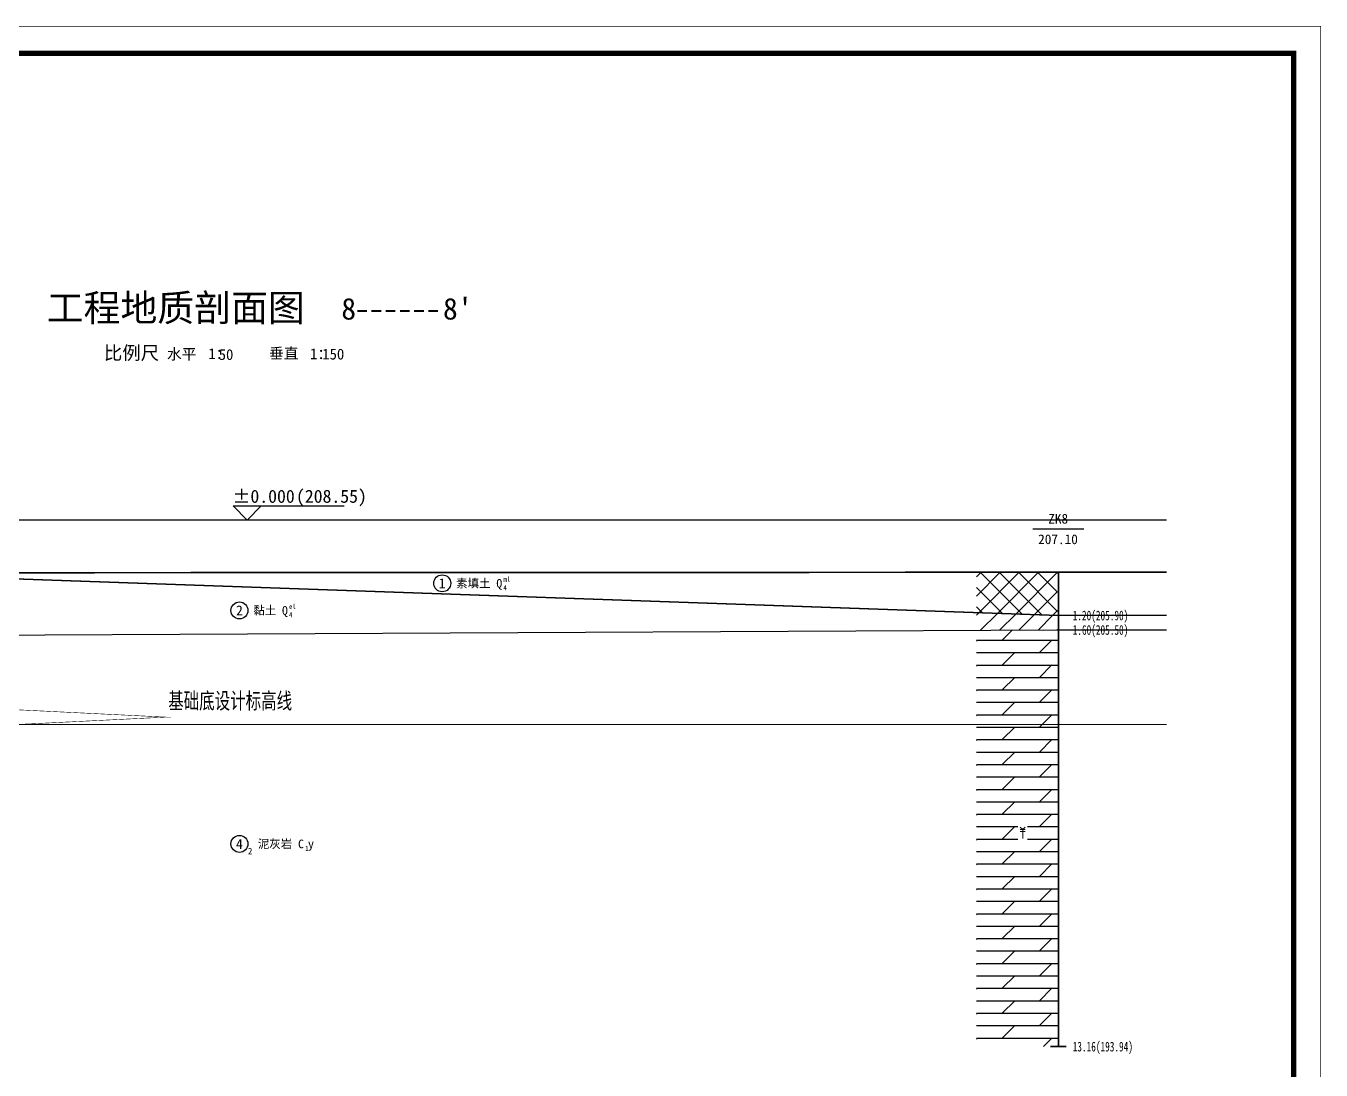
# Model space of a CAD drawing. Header units: millimetres. Extents: x -255 to 9196, y 129 to 426.
# Drawn here: x 3366.1 to 3605.6, y 233.3 to 426.4 of the extents above; entities that cross this region are included whole.
import ezdxf
from ezdxf.enums import TextEntityAlignment as Align

# ---------------------------------------------------------------- set-up
doc = ezdxf.new("R2010")
doc.units = ezdxf.units.MM
doc.linetypes.add('sx', pattern=[10, 5, 0, 5, 0])
for name, color, linetype in [('GiCAD_PouMian', 7, 'Continuous'), ('地质-图框', 7, 'Continuous'), ('地质-地层符号', 3, 'Continuous'), ('地质-地层线', 7, 'Continuous'), ('地质-地面线', 7, 'Continuous'), ('地质-填充花纹', 4, 'Continuous'), ('地质-文字', 7, 'Continuous'), ('地质-水位线', 5, 'Continuous'), ('地质-钻孔', 7, 'Continuous')]:
    doc.layers.add(name, color=color, linetype=linetype)
doc.layers.add('不打印', color=7, linetype='Continuous', plot=False)
doc.styles.add('BG_ST', font='', dxfattribs={"width": 0.7})
doc.styles.add('LZ_FONTS_FS', font='simfang.ttf', dxfattribs={"width": 0.7})
doc.styles.add('LZ_PMT_LINE', font='', dxfattribs={"height": 2})
doc.styles.get("Standard").update_dxf_attribs({"font": 'simfang.ttf', "height": 2.5})
doc.styles.add('地层编号', font='', dxfattribs={"width": 0.7, "height": 1.85})
doc.styles.add('层底标注', font='', dxfattribs={"width": 0.7, "height": 1.8})
doc.styles.add('岩土名称', font='simfang.ttf', dxfattribs={"width": 0.7, "height": 1.55})
doc.styles.add('时代', font='', dxfattribs={"width": 0.7, "height": 1.6})
doc.styles.add('标题', font='simfang.ttf', dxfattribs={"width": 0.7, "height": 8})
doc.styles.add('钻孔标注', font='', dxfattribs={"width": 0.7, "height": 1.8})
doc.styles.get('BG_ST').set_extended_font_data('SimSun')
doc.styles.get('LZ_PMT_LINE').set_extended_font_data('SimSun')
doc.styles.get('地层编号').set_extended_font_data('FangSong_GB2312')
doc.styles.get('层底标注').set_extended_font_data('FangSong_GB2312')
doc.styles.get('时代').set_extended_font_data('FangSong_GB2312')
doc.styles.get('钻孔标注').set_extended_font_data('FangSong_GB2312')
doc.linetypes.add('bzhjcx', pattern='A,0.001,[2,XX1.shx,S=1,R=0,X=1,Y=0],-2', length=2.001)
doc.linetypes.add('swx', pattern='A,7,-1.5,["●",LZ_PMT_LINE,S=0.05,R=0,X=0,Y=0],-1.5', length=10)

# ---------------------------------------------------------------- blocks, each defined once
blk = doc.blocks.new('FHzhong.dwg')
at = {"color": 1, "lineweight": 0}
for p, q in [((1.06, 1.62), (0.57, 2.04)), ((0.57, 1.62), (1.53, 1.62)), ((0.57, 1.25), (1.53, 1.25)), ((1.05, 0), (1.05, 1.62)), ((1.06, 1.62), (1.53, 2.04))]:
    blk.add_line(p, q, dxfattribs=at)
blk = doc.blocks.new('WipeoutBlock')
blk.add_wipeout([(0, 0), (0, 1), (1, 1), (1, 0)])
blk = doc.blocks.new('GC9')
blk.add_wipeout([(-2.26, 6.01), (17.92, 6.01), (17.93, 2.69), (-2.15, 2.71), (-2.27, 2.72)])
blk.add_text('(208.55)', height=2.408).set_placement((9.01, 3.19))
blk.add_wipeout([(-2.8, 2.72), (2.91, 2.72), (0.06, -0.14), (0.06, -0.14)])
at = {"color": 3}
for p, q in [((0, 0), (-2.6, 2.6)), ((-2.6, 2.6), (17.93, 2.6)), ((0, 0), (2.59, 2.6))]:
    blk.add_line(p, q, dxfattribs=at)
blk.add_text('±0.000', height=2.408).set_placement((-2.69, 3.18))

msp = doc.modelspace()

# ---------------------------------------------------------------- hatches: boundary and pattern name
at = {"layer": '地质-填充花纹', "linetype": 'Continuous'}
h = msp.add_hatch(dxfattribs=at)
h.set_pattern_fill('GKSTT', scale=0.5, style=0, pattern_type=2)
h.set_pattern_definition([(45, (0, 0), (-1.767767, 1.767767), []), (135, (0, 0), (-1.767767, -1.767767), [])])
h.paths.add_polyline_path([(3556.83, 317.36), (3541.83, 317.89), (3541.83, 325.35), (3556.83, 325.36)])
h = msp.add_hatch(dxfattribs=at)
h.set_pattern_fill('GKNXT', scale=0.5, style=0, pattern_type=2)
h.set_pattern_definition([(45, (0, 0), (-1.767767, 1.767767), [])])
h.paths.add_polyline_path([(3556.83, 317.36), (3556.83, 314.69), (3541.83, 314.62), (3541.83, 317.89)])
h = msp.add_hatch(dxfattribs=at)
h.set_pattern_fill('GKNHY1', scale=0.5, style=0, pattern_type=2)
h.set_pattern_definition([(0, (0, 0), (0, 2.3), []), (45, (0, 0), (4e-16, 4.5999997), [3.252691, -6.5053825])])
h.paths.add_polyline_path([(3556.83, 237.62), (3541.83, 237.62), (3541.83, 314.62), (3556.83, 314.69)])

# ---------------------------------------------------------------- linework, layer by layer
at = {"lineweight": 40, "elevation": -12.5}
for points in [[(3427.37, 373.73), (3429.12, 373.73)], [(3429.99, 373.73), (3431.75, 373.73)], [(3432.62, 373.73), (3434.37, 373.73)], [(3435.24, 373.73), (3437, 373.73)], [(3437.87, 373.73), (3439.62, 373.73)], [(3440.49, 373.73), (3442.24, 373.73)]]:
    msp.add_lwpolyline(points, dxfattribs=at)
at = {"color": 6, "linetype": 'swx', "const_width": 0.2, "flags": 128}
msp.add_lwpolyline([(3237, 297.19), (3576.98, 297.19)], dxfattribs=at)
at = {"layer": '地质-地层符号', "color": 7, "linetype": 'Continuous'}
for centre in [(3443.05, 323.31), (3405.55, 318.29), (3405.55, 275.11)]:
    msp.add_ellipse(centre, major_axis=(0, 1.57), ratio=1, dxfattribs=at)
at = {"layer": '地质-地层线', "color": 4, "const_width": 0.25, "flags": 128}
msp.add_lwpolyline([(3331.99, 325.26), (3556.98, 317.36), (3576.98, 317.36)], dxfattribs=at)
at = {"layer": '地质-地层线', "color": 4, "linetype": 'bzhjcx', "flags": 128}
msp.add_lwpolyline([(3237, 313.22), (3257, 313.22), (3556.98, 314.69), (3576.98, 314.69)], dxfattribs=at)
at = {"layer": '地质-地层线', "color": 2, "const_width": 0.1, "flags": 128}
msp.add_lwpolyline([(3237, 305.22), (3257, 305.22), (3391.99, 298.56), (3257, 291.89), (3237, 291.89)], dxfattribs=at)
at = {"layer": '地质-地面线', "color": 3, "linetype": 'Continuous', "const_width": 0.3}
msp.add_lwpolyline([(3237, 325.22), (3257, 325.22), (3556.98, 325.36), (3576.98, 325.36)], dxfattribs=at)
at = {"layer": '地质-钻孔', "color": 7, "linetype": 'Continuous'}
msp.add_line((3552.24, 333.36), (3561.71, 333.36), dxfattribs=at)
at = {"layer": '地质-钻孔', "color": 7, "linetype": 'sx', "const_width": 0.3, "flags": 128}
msp.add_lwpolyline([(3556.98, 325.36), (3556.98, 237.62)], dxfattribs=at)
at = {"layer": '地质-钻孔', "color": 7, "linetype": 'Continuous', "const_width": 0.3, "flags": 128}
msp.add_lwpolyline([(3555.48, 237.62), (3558.48, 237.62)], dxfattribs=at)

# ---------------------------------------------------------------- texts
at = {"style": 'LZ_FONTS_FS'}
msp.add_text('8', height=4, dxfattribs=at).set_placement((3427.11, 372.09, -12.5), align=Align.RIGHT)
for s, height, p in [("8'", 4, (3443.19, 372.1, -12.5)), ('比例尺', 2.5, (3380.47, 364.69, -12.5)), ('水平', 2, (3392.14, 364.71, -12.5)), ('1：', 2, (3399.78, 364.78, -12.5)), ('50', 2, (3401.7, 364.62, -12.5)), ('垂直', 2, (3411.02, 364.86, -12.5)), ('1：', 2, (3418.6, 364.77, -12.5)), ('150', 2, (3420.85, 364.71, -12.5))]:
    msp.add_text(s, height=height, dxfattribs=at).set_placement(p)
at = {"linetype": 'Continuous', "style": 'BG_ST', "width": 0.7}
msp.add_text('基础底设计标高线', height=3, dxfattribs=at).set_placement((3392.37, 299.19), align=Align.BOTTOM_LEFT)
at = {"layer": 'GiCAD_PouMian', "color": 7, "style": '标题'}
msp.add_text('工程地质剖面图', height=5, dxfattribs=at).set_placement((3369.9, 371.77))
at = {"layer": '地质-地层符号', "color": 7, "linetype": 'Continuous'}
for s, height, style, p in [('1', 1.85, '地层编号', (3442.41, 322.38)), ('素填土', 1.55, '岩土名称', (3445.62, 322.53)), ('Q', 1.6, '时代', (3453.05, 322.51)), ('2', 1.85, '地层编号', (3404.91, 317.37)), ('黏土', 1.55, '岩土名称', (3408.12, 317.52)), ('Q', 1.6, '时代', (3413.41, 317.49)), ('4', 1.85, '地层编号', (3404.91, 274.18)), ('泥灰岩', 1.55, '岩土名称', (3408.95, 274.33)), ('C', 1.6, '时代', (3416.38, 274.31)), ('y', 1.6, '时代', (3418.22, 274.31)), ('2', 1.2, '地层编号', (3407.12, 273.18))]:
    msp.add_text(s, height=height, dxfattribs=dict(at, style=style)).set_placement(p)
at = {"layer": '地质-地层符号', "color": 7, "linetype": 'Continuous', "style": '时代', "width": 0.8}
for s, p in [('ml', (3454.36, 323.57)), ('4', (3454.36, 322.01)), ('el', (3414.71, 318.56)), ('4', (3414.71, 316.99)), ('1', (3417.69, 273.81))]:
    msp.add_text(s, height=0.96, dxfattribs=at).set_placement(p)
at = {"layer": '地质-文字', "color": 7, "linetype": 'Continuous', "style": '层底标注', "width": 0.7}
for s, p in [('1.20(205.90)', (3559.63, 316.46)), ('1.60(205.50)', (3559.63, 313.79)), ('13.16(193.94)', (3559.63, 236.72))]:
    msp.add_text(s, height=1.8, dxfattribs=at).set_placement(p)
at = {"layer": '地质-钻孔', "color": 7, "linetype": 'Continuous', "style": '钻孔标注'}
for s, p in [('ZK8', (3555.11, 334.36)), ('207.10', (3553.24, 330.56))]:
    msp.add_text(s, height=1.8, dxfattribs=at).set_placement(p)

# ---------------------------------------------------------------- next in the draw order: block references
at = {"layer": '地质-填充花纹', "linetype": 'Continuous', "xscale": 1.762031016556466, "yscale": 2.838761826268114}
msp.add_blockref('WipeoutBlock', (3549.49, 275.74), dxfattribs=at)

# ---------------------------------------------------------------- next in the draw order: linework, layer by layer
at = {"layer": '不打印', "linetype": 'Continuous', "const_width": 0.15}
msp.add_lwpolyline([(3185.49, 129.34), (3605.49, 129.34), (3605.49, 426.34), (3185.49, 426.34), (3185.49, 129.34)], dxfattribs=at)
at = {"layer": '地质-图框', "linetype": 'Continuous', "const_width": 1}
msp.add_lwpolyline([(3190.49, 134.34), (3600.49, 134.34), (3600.49, 421.34), (3190.49, 421.34), (3190.49, 134.34), (3600.49, 134.34)], dxfattribs=at)

# ---------------------------------------------------------------- next in the draw order: block references
at = {"layer": '地质-填充花纹', "linetype": 'Continuous'}
msp.add_blockref('FHzhong.dwg', (3549.33, 276.14), dxfattribs=at)

# ---------------------------------------------------------------- next in the draw order: block references
at = {"linetype": 'Continuous'}
msp.add_blockref('GC9', (3406.99, 335.02), dxfattribs=at)

# ---------------------------------------------------------------- next in the draw order: linework, layer by layer
at = {"layer": '地质-水位线', "color": 5, "linetype": 'swx', "const_width": 0.2, "flags": 128}
msp.add_lwpolyline([(3237, 335.02), (3576.98, 335.02)], dxfattribs=at)

doc.saveas('drawing.dxf')
